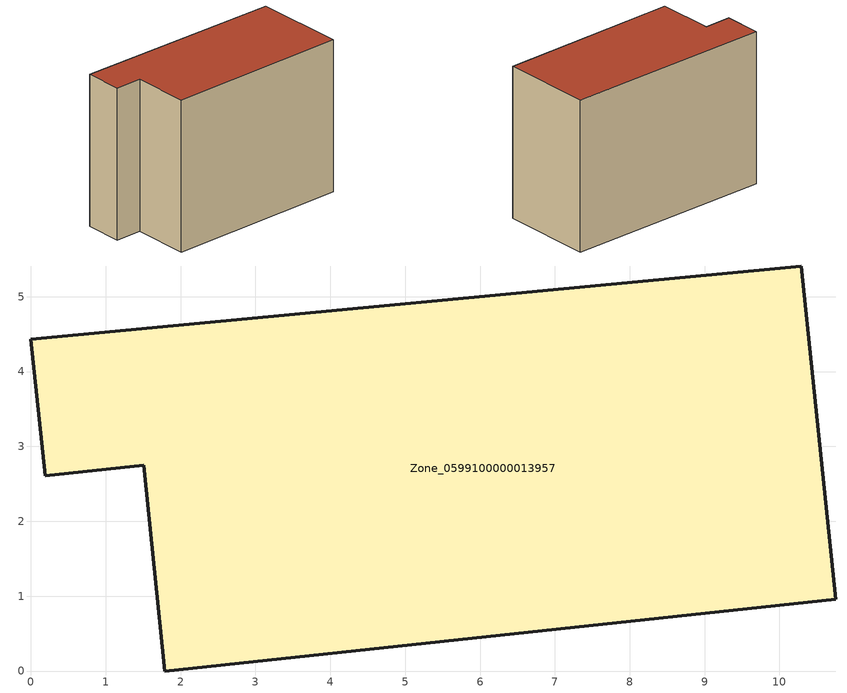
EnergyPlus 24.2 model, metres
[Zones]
Zone_0599100000013957
 floor ground (C_G): 1.51,2.75 0.19,2.61 0,4.43 10.29,5.41 10.75,0.96 1.79,0 z0
 wall outside (C_F): 10.29,5.41 0,4.43 0.19,2.61 1.51,2.75 1.79,0 10.75,0.96 10.29,5.41 z0:7.5
 roof outside (C_R): 1.79,0 10.75,0.96 10.29,5.41 0,4.43 0.19,2.61 1.51,2.75 z7.5
[BUILDING]
Pand.0599100000013957: North Axis=0; Terrain=City; Loads Convergence Tolerance Value=0.04; Temperature Convergence Tolerance Value=0.4; Solar Distribution=FullExterior; Maximum Number of Warmup Days=25; Minimum Number of Warmup Days=1
[Site:Location]
Rotterdam.The.Hague.AP_ZH_NLD Design_Conditions: Latitude=51.96; Longitude=4.45; Time Zone=1; Elevation=-4.5
[SITE:GROUNDTEMPERATURE:BUILDINGSURFACE]
18, 18, 18, 18, 18, 18, 18, 18, 18, 18, 18, 18
[MATERIAL] Thermal Absorptance=0.9; Solar Absorptance=0.7; Visible Absorptance=0.7
Name | Roughness | Thickness | Conductivity | Density | Specific Heat
G.TI.1946 | MediumSmooth | 0.15 | 1 | 540 | 1210
F.TI.1946 | Rough | 0.3 | 0.857143 | 1920 | 840
R.TI.1946 | MediumRough | 0.2 | 0.1 | 1500 | 1000
[CONSTRUCTION]
C_G: G.TI.1946
C_F: F.TI.1946
C_R: R.TI.1946
[ZONE]
Zone_0599100000013957: Type=1; Multiplier=1; Ceiling Height=Autocalculate; Volume=Autocalculate; Floor Area=autocalculate; Part of Total Floor Area=Yes
[ZONEINFILTRATION:DESIGNFLOWRATE]
Infil_Zone_0599100000013957: Zone or ZoneList or Space or SpaceList=Zone_0599100000013957; Schedule=AlwaysOn; Design Flow Rate Calculation Method=Flow/Area; Flow Rate per Floor Area=0.003; Constant Term Coefficient=1; Temperature Term Coefficient=0; Velocity Term Coefficient=0; Velocity Squared Term Coefficient=0
[HVACTEMPLATE:ZONE:IDEALLOADSAIRSYSTEM]
Zone_0599100000013957: Maximum Heating Supply Air Temperature=50; Minimum Cooling Supply Air Temperature=13; Maximum Heating Supply Air Humidity Ratio=0.0156; Minimum Cooling Supply Air Humidity Ratio=0.0077; Heating Limit=NoLimit; Cooling Limit=NoLimit; Dehumidification Control Type=ConstantSensibleHeatRatio; Cooling Sensible Heat Ratio=0.7; Dehumidification Setpoint=60; Humidification Control Type=None; Humidification Setpoint=30; Outdoor Air Method=None; Outdoor Air Flow Rate per Person=0.00944; Outdoor Air Flow Rate per Zone Floor Area=0; Outdoor Air Flow Rate per Zone=0; Demand Controlled Ventilation Type=None; Outdoor Air Economizer Type=NoEconomizer; Heat Recovery Type=None; Sensible Heat Recovery Effectiveness=0.7; Latent Heat Recovery Effectiveness=0.65
[ZONECONTROL:THERMOSTAT]
ThermostatControl_Zone_0599100000013957: Zone or ZoneList=Zone_0599100000013957; Control Type Schedule=DualSetpointControlType; Control 1=Thermostat_Zone_0599100000013957; Temperature Difference Between Cutout And Setpoint=0
[THERMOSTATSETPOINT:DUALSETPOINT]
Thermostat_Zone_0599100000013957: Heating Setpoint Temperature Schedule=HeatingSetpoint_Zone_0599100000013957; Cooling Setpoint Temperature Schedule=CoolingSetpoint_Zone_0599100000013957
[SCHEDULE:COMPACT]
HeatingSetpoint_Zone_0599100000013957: Through: 12/31, For: AllDays, Until: 24:00, 21
CoolingSetpoint_Zone_0599100000013957: Through: 12/31, For: AllDays, Until: 24:00, 24
DualSetpointControlType: Through: 12/31, For: AllDays, Until: 24:00, 4
AlwaysOn: Through: 12/31, For: AllDays, Until: 24:00, 1
